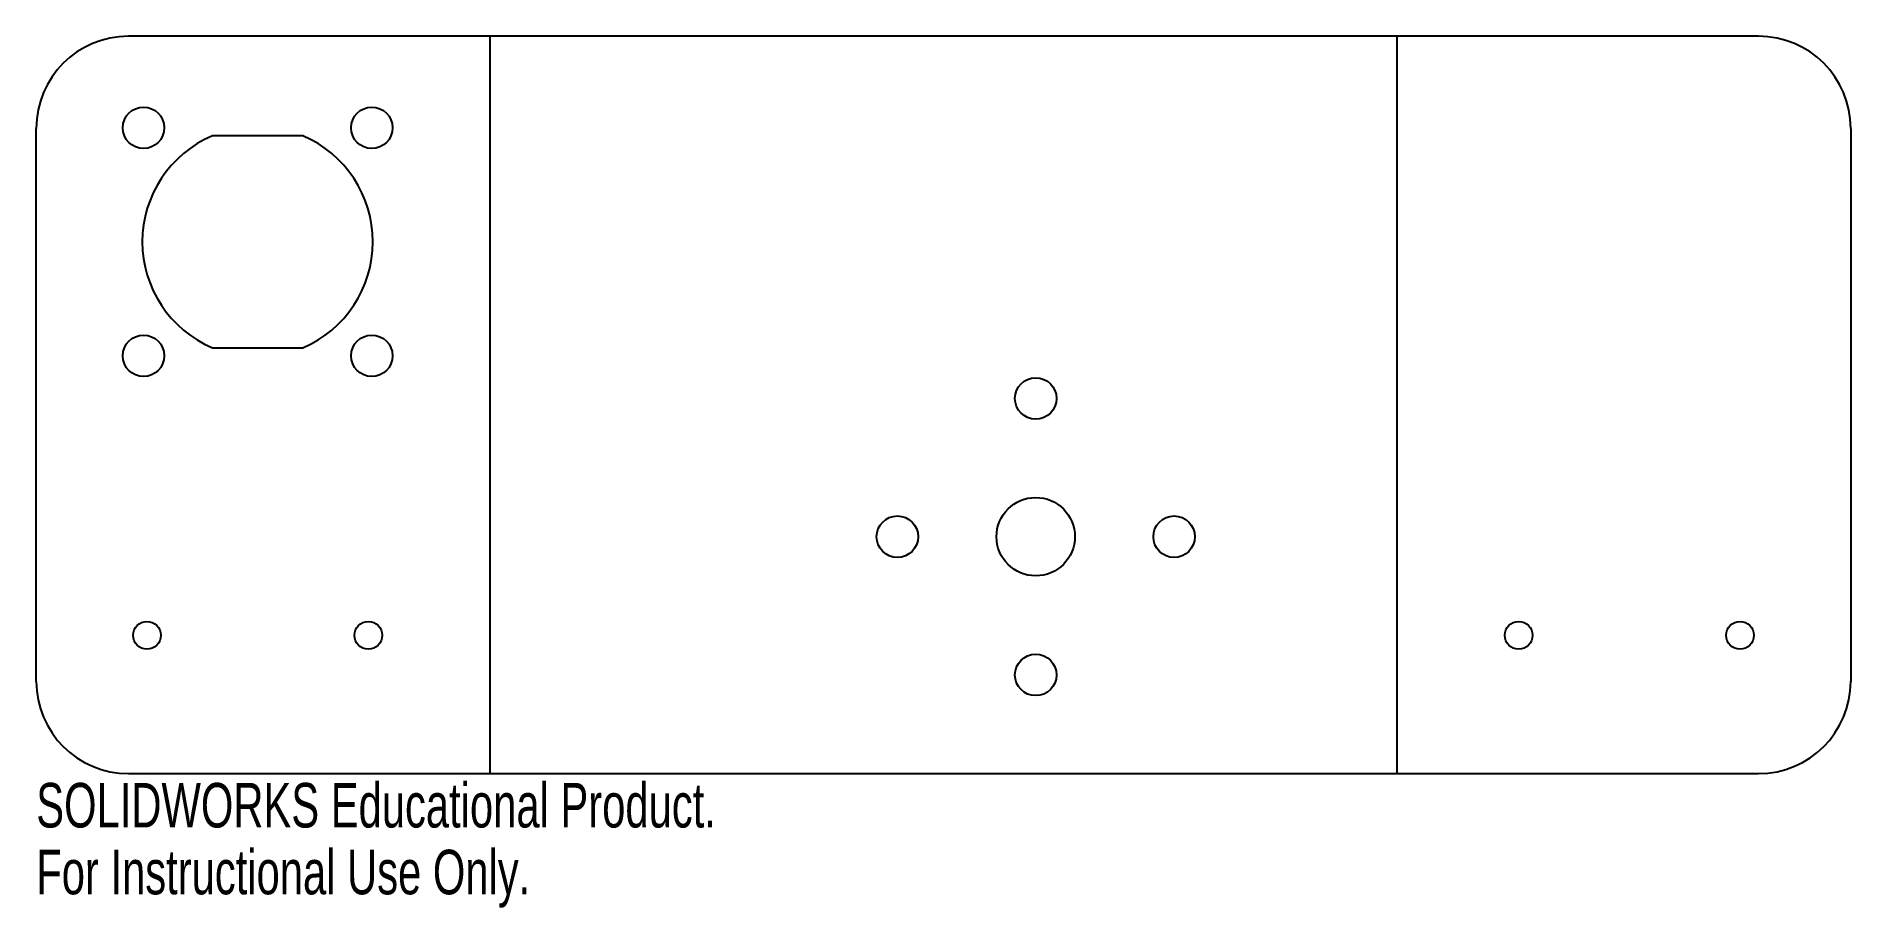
# Model space of a CAD drawing. Header units: millimetres. Extents: x -48 to 148, y -15 to 80.
import ezdxf

# ---------------------------------------------------------------- set-up
doc = ezdxf.new("R2010")
doc.units = ezdxf.units.MM
doc.styles.add('SLDTEXTSTYLE0', font='TXT', dxfattribs={"width": 0.7})

msp = doc.modelspace()

# ---------------------------------------------------------------- linework, layer by layer
at = {"color": 7, "linetype": 'Continuous', "lineweight": 25}
for p, q in [((138.36, 80), (-38.36, 80)), ((-48.36, 10), (-48.36, 70)), ((-19.46, 69.2), (-29.26, 69.2)), ((148.36, 70), (148.36, 10)), ((-29.26, 46.2), (-19.46, 46.2)), ((-38.36, 0), (138.36, 0))]:
    msp.add_line(p, q, dxfattribs=at)
at = {"color": 7, "linetype": 'Continuous'}
for p, q in [((0.82, 80), (0.82, 0)), ((99.18, 0), (99.18, 80))]:
    msp.add_line(p, q, dxfattribs=at)
at = {"color": 7, "linetype": 'Continuous', "lineweight": 25}
for centre, radius in [((-36.73, 70.07), 2.25), ((-11.98, 70.07), 2.25), ((-36.73, 45.33), 2.25), ((-11.98, 45.33), 2.25), ((60, 40.7), 2.25), ((60, 25.7), 4.25), ((45, 25.7), 2.25), ((75, 25.7), 2.25), ((-36.36, 15), 1.5), ((-12.36, 15), 1.5), ((112.36, 15), 1.5), ((136.36, 15), 1.5), ((60, 10.7), 2.25)]:
    msp.add_circle(centre, radius, dxfattribs=at)
for centre, radius, start, end in [((-38.36, 70), 10, 90, 180), ((138.36, 70), 10, 0, 90), ((-24.36, 57.7), 12.5, 113.0739, 246.9261), ((-24.36, 57.7), 12.5, 293.0739, 66.9261), ((-38.36, 10), 10, 180, 270), ((138.36, 10), 10, 270, 0)]:
    msp.add_arc(centre, radius, start, end, dxfattribs=at)

# ---------------------------------------------------------------- texts
at = {"color": 7, "linetype": 'Continuous', "char_height": 4.8336, "attachment_point": 1, "style": 'SLDTEXTSTYLE0'}
for s, insert in [('SOLIDWORKS Educational Product.', (-48.36, -1.02)), ('For Instructional Use Only.', (-48.36, -8.27))]:
    msp.add_mtext(s, dxfattribs=dict(at, insert=insert))

doc.saveas('drawing.dxf')
